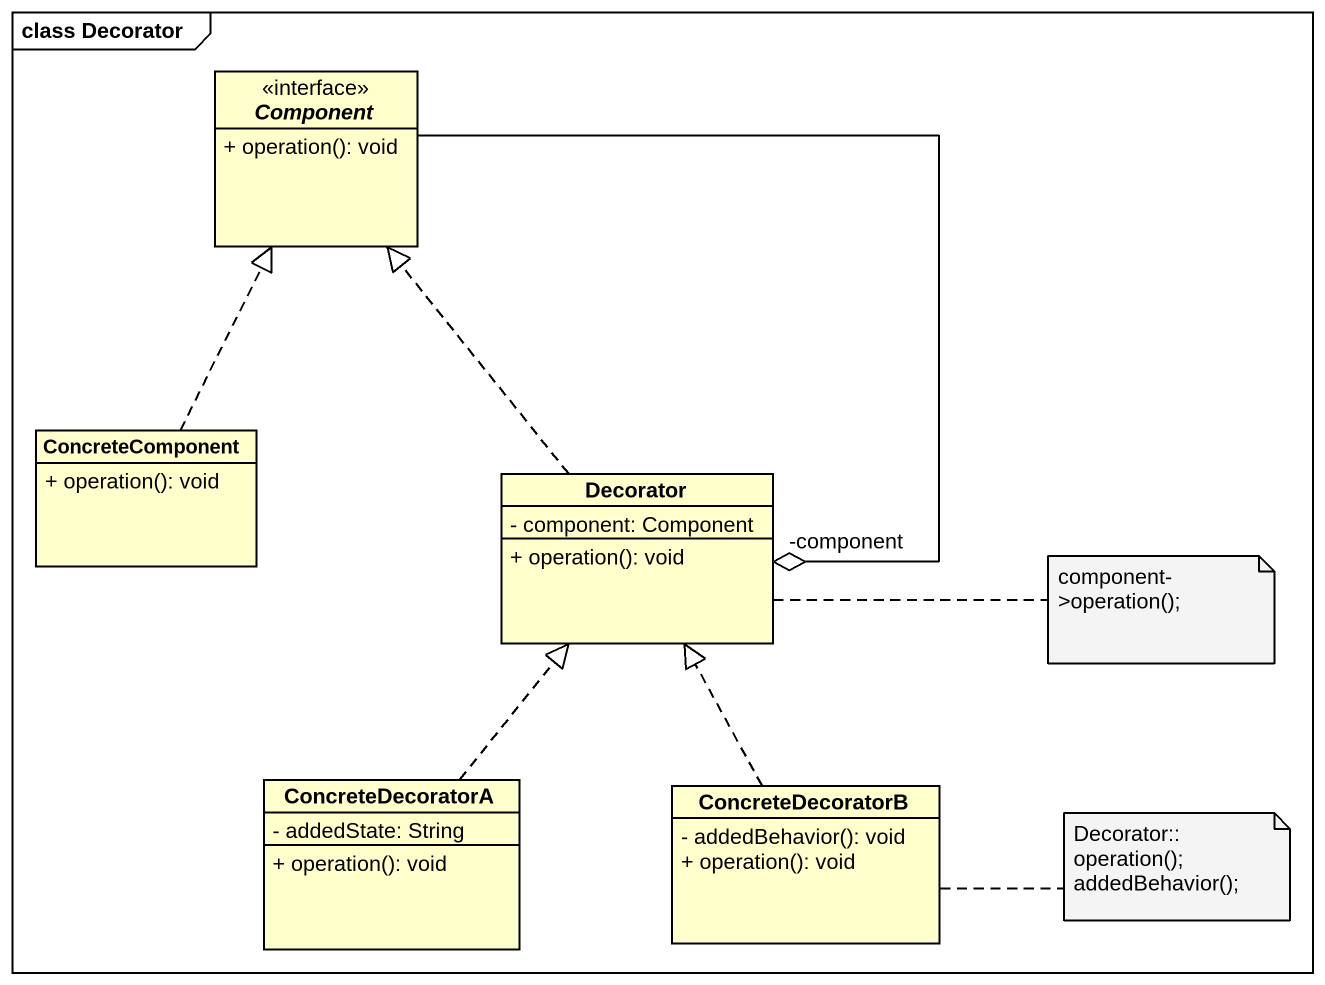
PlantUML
@startuml
mainframe class Decorator
hide circle
hide empty members
skinparam classAttributeIconSize 0
interface "Component" as Component_ <<interface>> {
  + operation(): void
}
class ConcreteComponent {
  + operation(): void
}
class Decorator {
  - component: Component
  + operation(): void
}
class ConcreteDecoratorA {
  - addedState: String
  + operation(): void
}
class ConcreteDecoratorB {
  - addedBehavior(): void
  + operation(): void
}
Component_ --o "-component" Decorator
ConcreteComponent .up.|> Component_
Decorator .up.|> Component_
ConcreteDecoratorA .up.|> Decorator
ConcreteDecoratorB .up.|> Decorator
note right of Decorator : component->operation();
note right of ConcreteDecoratorB
  Decorator::operation();
  addedBehavior();
end note
@enduml
